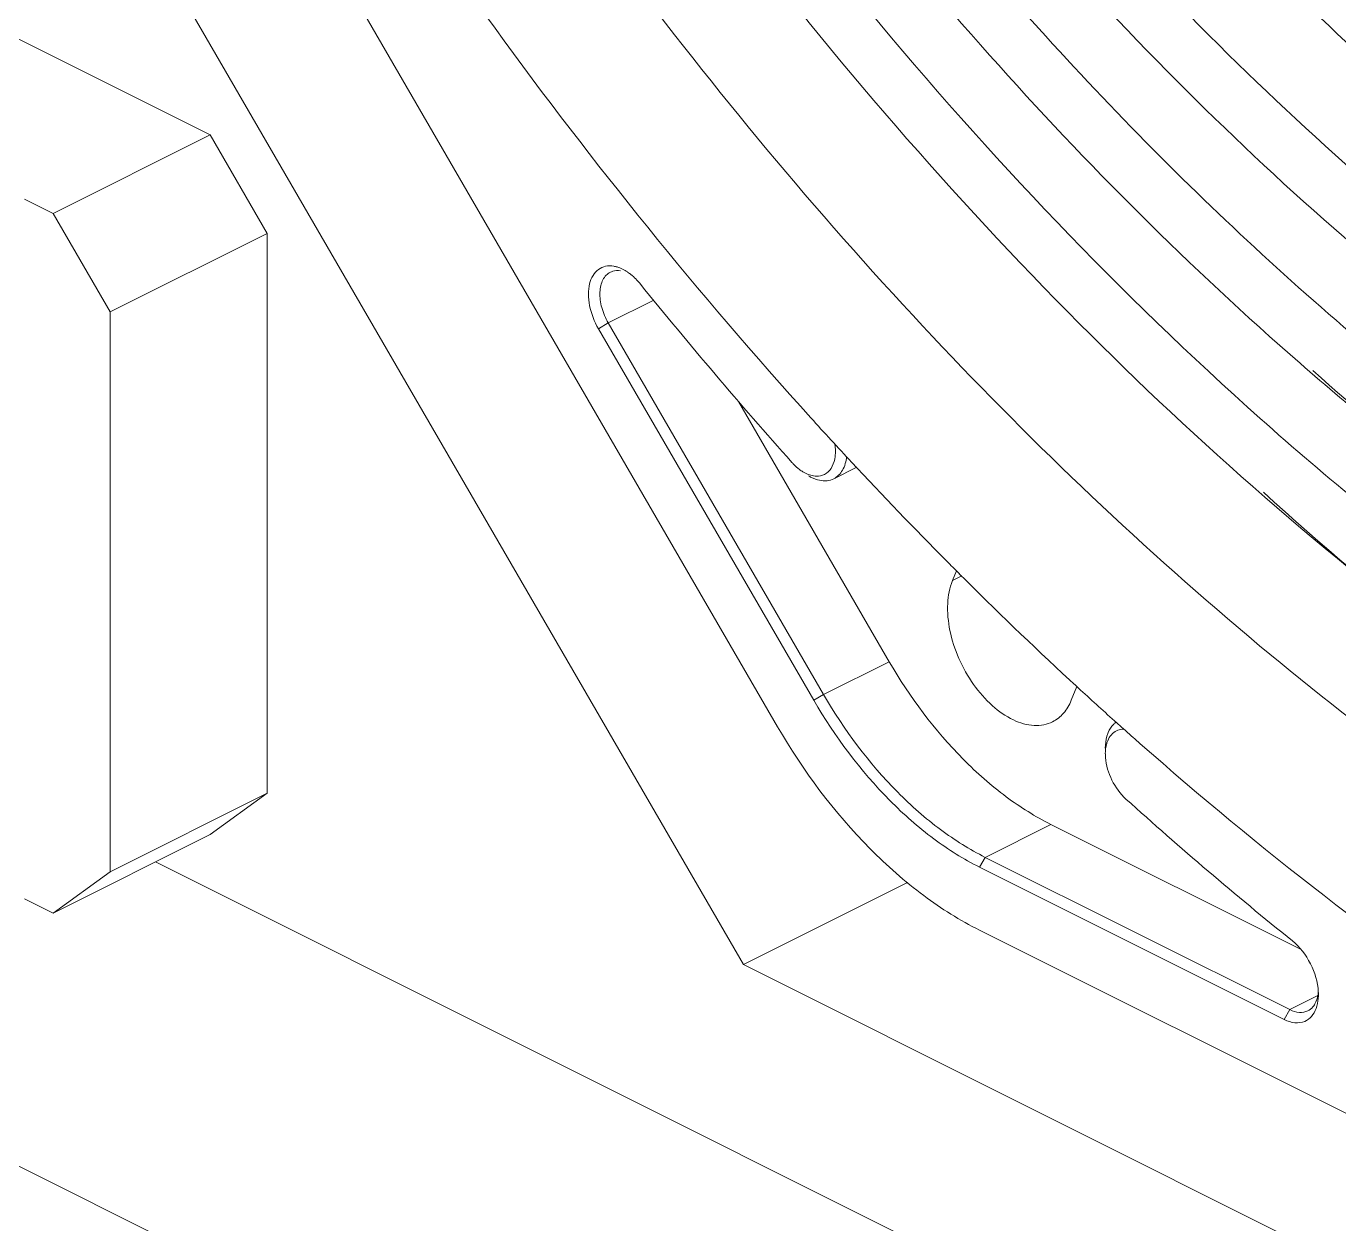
# Model space of a CAD drawing. Header units: millimetres. Extents: x 0 to 2524, y 0 to 1785.
# Drawn here: x 2092.56 to 2118.55, y 655.78 to 679.49 of the extents above; entities that cross this region are included whole.
import ezdxf

# ---------------------------------------------------------------- set-up
doc = ezdxf.new("R2010")
doc.units = ezdxf.units.MM
doc.header["$LTSCALE"] = 0.1
doc.layers.get('0').update_dxf_attribs({"lineweight": 13})

msp = doc.modelspace()

# ---------------------------------------------------------------- linework, layer by layer
for p, q in [((2078.097, 710.353), (2106.761, 660.915)), ((2082.582, 708.491), (2107.435, 665.626)), ((2086.017, 682.436), (2096.199, 677.345)), ((2093.088, 675.789), (2096.199, 677.345)), ((2096.199, 677.345), (2097.33, 675.393)), ((2092.522, 676.072), (2093.088, 675.789)), ((2094.219, 673.838), (2093.088, 675.789)), ((2094.219, 673.838), (2097.33, 675.393)), ((2097.33, 675.393), (2097.33, 664.308)), ((2104.083, 673.62), (2104.983, 674.07)), ((2094.219, 662.753), (2094.219, 673.838)), ((2103.89, 673.505), (2104.083, 673.62)), ((2108.155, 666.148), (2103.89, 673.505)), ((2108.348, 666.263), (2104.083, 673.62)), ((2106.664, 672.063), (2109.649, 666.913)), ((2108.549, 670.535), (2109.003, 670.762)), ((2110.98, 668.713), (2110.901, 668.518)), ((2110.901, 668.518), (2111.084, 668.61)), ((2108.348, 666.263), (2109.649, 666.913)), ((2108.155, 666.148), (2108.348, 666.263)), ((2113.252, 666.149), (2113.364, 666.423)), ((2114.28, 665.589), (2114.334, 665.541)), ((2094.219, 662.753), (2097.33, 664.308)), ((2097.33, 664.308), (2096.199, 663.488)), ((2111.548, 663.039), (2112.849, 663.69)), ((2112.849, 663.69), (2117.804, 661.213)), ((2170.587, 617.834), (2079.228, 663.514)), ((2093.088, 661.933), (2096.199, 663.488)), ((2170.587, 625.213), (2095.117, 662.947)), ((2111.435, 662.844), (2111.548, 663.039)), ((2117.468, 659.828), (2111.435, 662.844)), ((2117.581, 660.023), (2111.548, 663.039)), ((2093.088, 661.933), (2094.219, 662.753)), ((2106.761, 660.915), (2110.006, 662.538)), ((2093.088, 661.933), (2092.522, 662.216)), ((2111.435, 661.597), (2146.582, 644.023)), ((2106.761, 660.915), (2147.297, 640.647)), ((2117.581, 660.023), (2118.134, 660.3)), ((2117.468, 659.828), (2117.581, 660.023))]:
    msp.add_line(p, q)
for centre, radius, start, end in [((2103.918, 673.816), 0.979, 53.1107, 56.0996), ((2103.869, 673.752), 1.06, 50.0194, 53.1094), ((2103.658, 673.533), 1.365, 38.9442, 42.0413), ((2178.921, 734.377), 95.416, 218.95296, 221.73645), ((2172.475, 730.047), 86.858, 222.16621, 222.95226), ((2170.952, 728.625), 84.773, 222.95034, 224.78228), ((2169.378, 727.082), 82.569, 224.79135, 225.0423), ((2168.044, 725.737), 80.676, 225.03801, 227.18998), ((2166.288, 723.868), 78.111, 227.20354, 227.42172), ((2165.701, 723.228), 77.243, 227.42079, 228.13605), ((2165.172, 722.64), 76.451, 228.13705, 228.26516), ((2164.848, 722.276), 75.964, 228.31925, 228.60649), ((2114.871, 665.09), 0.943, 180.041, 184.3966), ((2166.554, 722.108), 77.98, 227.96121, 231.14307), ((2117.062, 660.319), 1.084, 1.8031, 3.0531), ((2117.104, 660.32), 1.043, 0.0069, 1.8065), ((2117.804, 660.27), 0.301, 296.5711, 302.21)]:
    msp.add_arc(centre, radius, start, end)
for points, knots in [([(2144.01, 655.815), (2141.812, 655.799), (2137.215, 656.33), (2130.365, 658.586), (2123.478, 662.245), (2116.729, 667.204), (2110.288, 673.33), (2104.321, 680.461), (2098.985, 688.409), (2094.422, 696.963), (2090.751, 705.895), (2088.072, 714.969), (2086.454, 723.945), (2085.943, 732.588), (2086.555, 740.673), (2088.281, 747.991), (2090.675, 753.397), (2093.118, 757.093), (2094.496, 758.723), (2095.221, 759.478)], [0, 0, 0, 0, 0.049474, 0.103146, 0.161442, 0.224254, 0.291058, 0.36102, 0.433096, 0.506111, 0.578836, 0.650056, 0.71865, 0.783661, 0.844389, 0.90049, 0.952095, 0.976449, 1, 1, 1, 1]), ([(2137.673, 673.159), (2135.874, 673.646), (2132.22, 675.057), (2126.984, 678.171), (2121.899, 682.28), (2117.106, 687.265), (2112.739, 692.987), (2108.92, 699.282), (2105.757, 705.973), (2104.126, 710.629), (2103.446, 712.979)], [0, 0, 0, 0, 0.102526, 0.214015, 0.333968, 0.461101, 0.59357, 0.729159, 0.865456, 1, 1, 1, 1]), ([(2137.585, 673.185), (2135.789, 673.689), (2132.146, 675.129), (2126.93, 678.274), (2121.867, 682.401), (2117.099, 687.392), (2112.755, 693.11), (2108.957, 699.393), (2105.81, 706.066), (2104.185, 710.708), (2103.508, 713.05)], [0, 0, 0, 0, 0.102795, 0.214486, 0.334547, 0.461687, 0.594075, 0.72952, 0.865637, 1, 1, 1, 1]), ([(2149.435, 660.265), (2148.21, 659.964), (2145.655, 659.566), (2141.694, 659.593), (2137.592, 660.228), (2133.399, 661.46), (2129.16, 663.273), (2124.923, 665.644), (2120.736, 668.546), (2115.186, 673.157), (2108.694, 680.048), (2101.958, 689.592), (2096.437, 700.128), (2093.691, 707.613), (2092.593, 711.409)], [0, 0, 0, 0, 0.045661, 0.093107, 0.142907, 0.195454, 0.250962, 0.309491, 0.370958, 0.435168, 0.570471, 0.712351, 0.856915, 1, 1, 1, 1]), ([(2159.39, 671.084), (2158.485, 669.908), (2156.477, 667.755), (2152.875, 665.254), (2148.824, 663.615), (2144.419, 662.871), (2139.75, 663.026), (2134.906, 664.065), (2129.971, 665.959), (2125.029, 668.67), (2120.163, 672.148), (2115.459, 676.329), (2110.997, 681.141), (2106.856, 686.496), (2103.11, 692.301), (2098.747, 700.471), (2096.227, 706.991), (2094.944, 711.426)], [0, 0, 0, 0, 0.048775, 0.095997, 0.143015, 0.191212, 0.241791, 0.295643, 0.353293, 0.414923, 0.480424, 0.549448, 0.621461, 0.695791, 0.771667, 0.848256, 1, 1, 1, 1]), ([(2141.597, 666.341), (2140.543, 666.356), (2138.384, 666.539), (2135.132, 667.235), (2131.824, 668.35), (2127.28, 670.427), (2121.656, 674.049), (2115.346, 679.676), (2109.542, 686.479), (2104.455, 694.208), (2100.272, 702.578), (2098.158, 708.465), (2097.296, 711.443)], [0, 0, 0, 0, 0.047274, 0.096795, 0.148814, 0.20346, 0.320499, 0.44713, 0.581328, 0.72034, 0.860998, 1, 1, 1, 1]), ([(2091.528, 711.28), (2092.553, 707.737), (2095.074, 700.736), (2100.072, 690.793), (2106.154, 681.629), (2113.096, 673.586), (2120.646, 666.964), (2127.379, 662.738), (2132.819, 660.35), (2136.785, 659.092), (2140.688, 658.342), (2143.277, 658.186), (2144.54, 658.201)], [0, 0, 0, 0, 0.139031, 0.279659, 0.418571, 0.552586, 0.67899, 0.795861, 0.850505, 0.902615, 0.952353, 1, 1, 1, 1]), ([(2093.88, 711.297), (2094.735, 708.341), (2096.798, 702.485), (2100.816, 694.089), (2105.677, 686.218), (2111.237, 679.108), (2116.393, 673.917), (2120.731, 670.348), (2125.012, 667.307), (2130.445, 664.296), (2135.071, 662.728), (2137.34, 662.231)], [0, 0, 0, 0, 0.135162, 0.272019, 0.408011, 0.540618, 0.667576, 0.728379, 0.787138, 0.898001, 1, 1, 1, 1]), ([(2087.762, 706.684), (2088.858, 703.449), (2091.393, 697.069), (2096.108, 687.947), (2101.647, 679.426), (2105.874, 674.195), (2108.096, 671.741)], [0, 0, 0, 0, 0.251845, 0.505201, 0.755919, 1, 1, 1, 1]), ([(2109.243, 685.434), (2111.065, 683.039), (2114.895, 678.586), (2121.268, 672.923), (2127.938, 668.613), (2132.654, 666.665), (2134.982, 666.004)], [0, 0, 0, 0, 0.275655, 0.536354, 0.778336, 1, 1, 1, 1]), ([(2137.883, 668.17), (2136.003, 668.575), (2132.163, 669.837), (2126.61, 672.786), (2121.164, 676.784), (2117.787, 679.993), (2116.146, 681.736)], [0, 0, 0, 0, 0.222181, 0.463491, 0.723486, 1, 1, 1, 1]), ([(2103.89, 673.505), (2103.807, 673.647), (2103.718, 673.876), (2103.683, 674.184), (2103.703, 674.389), (2103.769, 674.561), (2103.88, 674.688), (2104.031, 674.754), (2104.139, 674.753), (2104.193, 674.744)], [0, 0, 0, 0, 0.311361, 0.45535, 0.58483, 0.698502, 0.799642, 0.896646, 1, 1, 1, 1]), ([(2104.083, 673.62), (2104.028, 673.715), (2103.944, 673.912), (2103.907, 674.171), (2103.93, 674.357), (2103.972, 674.473), (2104.036, 674.566), (2104.094, 674.61), (2104.125, 674.625)], [0, 0, 0, 0, 0.299307, 0.575023, 0.697134, 0.807141, 0.906682, 1, 1, 1, 1]), ([(2104.125, 674.625), (2104.14, 674.632), (2104.202, 674.658), (2104.273, 674.661), (2104.323, 674.654)], [0, 0, 0, 0, 0.242057, 1, 1, 1, 1]), ([(2104.193, 674.744), (2104.215, 674.74), (2104.312, 674.717), (2104.401, 674.671), (2104.464, 674.629)], [0, 0, 0, 0, 0.232012, 1, 1, 1, 1]), ([(2104.55, 674.564), (2104.561, 674.555), (2104.603, 674.518), (2104.643, 674.478), (2104.672, 674.447)], [0, 0, 0, 0, 0.244204, 1, 1, 1, 1]), ([(2140.041, 661.008), (2136.194, 661.671), (2130.386, 663.874), (2123.267, 668.319), (2119.761, 671.137), (2118.038, 672.677)], [0, 0, 0, 0, 0.46545, 0.724622, 1, 1, 1, 1]), ([(2108.568, 670.924), (2108.573, 670.947), (2108.587, 671.046), (2108.582, 671.147), (2108.571, 671.223)], [0, 0, 0, 0, 0.233955, 1, 1, 1, 1]), ([(2108.366, 670.622), (2108.418, 670.648), (2108.512, 670.738), (2108.555, 670.859), (2108.568, 670.924)], [0, 0, 0, 0, 0.465299, 1, 1, 1, 1]), ([(2108.549, 670.535), (2108.584, 670.552), (2108.651, 670.601), (2108.758, 670.743), (2108.794, 670.88), (2108.804, 670.975)], [0, 0, 0, 0, 0.223687, 0.460078, 1, 1, 1, 1]), ([(2107.72, 670.858), (2107.732, 670.845), (2107.778, 670.795), (2107.829, 670.75), (2107.87, 670.719)], [0, 0, 0, 0, 0.258312, 1, 1, 1, 1]), ([(2107.87, 670.719), (2107.892, 670.702), (2107.977, 670.644), (2108.076, 670.603), (2108.15, 670.592)], [0, 0, 0, 0, 0.272981, 1, 1, 1, 1]), ([(2108.15, 670.592), (2108.169, 670.589), (2108.242, 670.582), (2108.318, 670.598), (2108.366, 670.622)], [0, 0, 0, 0, 0.264909, 1, 1, 1, 1]), ([(2108.048, 670.593), (2108.066, 670.582), (2108.136, 670.544), (2108.211, 670.516), (2108.268, 670.504)], [0, 0, 0, 0, 0.265359, 1, 1, 1, 1]), ([(2108.268, 670.504), (2108.317, 670.494), (2108.414, 670.488), (2108.508, 670.514), (2108.549, 670.535)], [0, 0, 0, 0, 0.518132, 1, 1, 1, 1]), ([(2146.273, 656.946), (2145.102, 656.938), (2142.706, 657.077), (2139.087, 657.722), (2135.401, 658.8), (2130.328, 660.848), (2123.994, 664.486), (2119.338, 668.197), (2117.056, 670.267)], [0, 0, 0, 0, 0.107085, 0.218718, 0.335446, 0.4576, 0.718278, 1, 1, 1, 1]), ([(2110.901, 668.518), (2110.842, 668.375), (2110.782, 668.041), (2110.833, 667.512), (2111.01, 666.967), (2111.295, 666.459), (2111.66, 666.039), (2112.07, 665.749), (2112.438, 665.638), (2112.707, 665.656), (2112.827, 665.696), (2112.881, 665.723)], [0, 0, 0, 0, 0.114724, 0.247148, 0.391289, 0.537963, 0.677372, 0.801549, 0.907213, 0.954587, 1, 1, 1, 1]), ([(2109.649, 666.913), (2110.056, 666.213), (2110.773, 665.248), (2111.925, 664.232), (2112.54, 663.845), (2112.849, 663.69)], [0, 0, 0, 0, 0.528749, 0.773845, 1, 1, 1, 1]), ([(2111.548, 663.039), (2111.239, 663.194), (2110.624, 663.582), (2109.472, 664.597), (2108.755, 665.562), (2108.348, 666.263)], [0, 0, 0, 0, 0.226155, 0.471251, 1, 1, 1, 1]), ([(2111.435, 662.844), (2111.118, 663.003), (2110.488, 663.4), (2109.307, 664.441), (2108.572, 665.43), (2108.155, 666.148)], [0, 0, 0, 0, 0.226155, 0.471251, 1, 1, 1, 1]), ([(2112.881, 665.723), (2112.963, 665.764), (2113.117, 665.887), (2113.215, 666.056), (2113.252, 666.149)], [0, 0, 0, 0, 0.478478, 1, 1, 1, 1]), ([(2114.142, 665.716), (2114.124, 665.704), (2114.056, 665.648), (2114.007, 665.57), (2113.982, 665.508)], [0, 0, 0, 0, 0.237836, 1, 1, 1, 1]), ([(2107.435, 665.626), (2107.943, 664.751), (2108.84, 663.544), (2110.28, 662.275), (2111.048, 661.791), (2111.435, 661.597)], [0, 0, 0, 0, 0.528749, 0.773845, 1, 1, 1, 1]), ([(2113.982, 665.508), (2113.973, 665.486), (2113.939, 665.387), (2113.927, 665.282), (2113.927, 665.202)], [0, 0, 0, 0, 0.232596, 1, 1, 1, 1]), ([(2114.15, 665.546), (2114.111, 665.527), (2114.038, 665.47), (2113.992, 665.392), (2113.974, 665.349)], [0, 0, 0, 0, 0.478899, 1, 1, 1, 1]), ([(2114.294, 665.578), (2114.281, 665.578), (2114.232, 665.575), (2114.183, 665.561), (2114.15, 665.546)], [0, 0, 0, 0, 0.257903, 1, 1, 1, 1]), ([(2113.974, 665.349), (2113.966, 665.33), (2113.937, 665.246), (2113.927, 665.157), (2113.927, 665.089)], [0, 0, 0, 0, 0.23241, 1, 1, 1, 1]), ([(2114.619, 665.289), (2116.98, 663.208), (2121.787, 659.472), (2128.293, 655.797), (2133.502, 653.704), (2138.443, 652.242), (2142.226, 651.725), (2144.689, 651.7)], [0, 0, 0, 0, 0.280623, 0.540943, 0.66325, 0.780358, 1, 1, 1, 1]), ([(2113.93, 665.017), (2113.942, 664.862), (2114.035, 664.557), (2114.221, 664.298), (2114.336, 664.193)], [0, 0, 0, 0, 0.499164, 1, 1, 1, 1]), ([(2117.631, 661.384), (2117.781, 661.264), (2118.019, 660.947), (2118.135, 660.569), (2118.145, 660.376)], [0, 0, 0, 0, 0.498803, 1, 1, 1, 1]), ([(2118.144, 660.376), (2118.143, 660.354), (2118.133, 660.272), (2118.108, 660.191), (2118.079, 660.138)], [0, 0, 0, 0, 0.270291, 1, 1, 1, 1]), ([(2118.146, 660.32), (2118.146, 660.295), (2118.143, 660.203), (2118.125, 660.11), (2118.102, 660.047)], [0, 0, 0, 0, 0.266776, 1, 1, 1, 1]), ([(2117.938, 660), (2117.888, 659.975), (2117.76, 659.954), (2117.64, 659.994), (2117.581, 660.023)], [0, 0, 0, 0, 0.463709, 1, 1, 1, 1]), ([(2118.102, 660.047), (2118.081, 659.989), (2118.024, 659.884), (2117.926, 659.812), (2117.875, 659.791)], [0, 0, 0, 0, 0.523938, 1, 1, 1, 1]), ([(2118.079, 660.138), (2118.071, 660.125), (2118.041, 660.078), (2117.999, 660.037), (2117.964, 660.015)], [0, 0, 0, 0, 0.262291, 1, 1, 1, 1]), ([(2117.875, 659.791), (2117.815, 659.766), (2117.67, 659.748), (2117.534, 659.795), (2117.468, 659.828)], [0, 0, 0, 0, 0.464602, 1, 1, 1, 1])]:
    msp.add_open_spline(points, degree=3, knots=knots)

doc.saveas('drawing.dxf')
